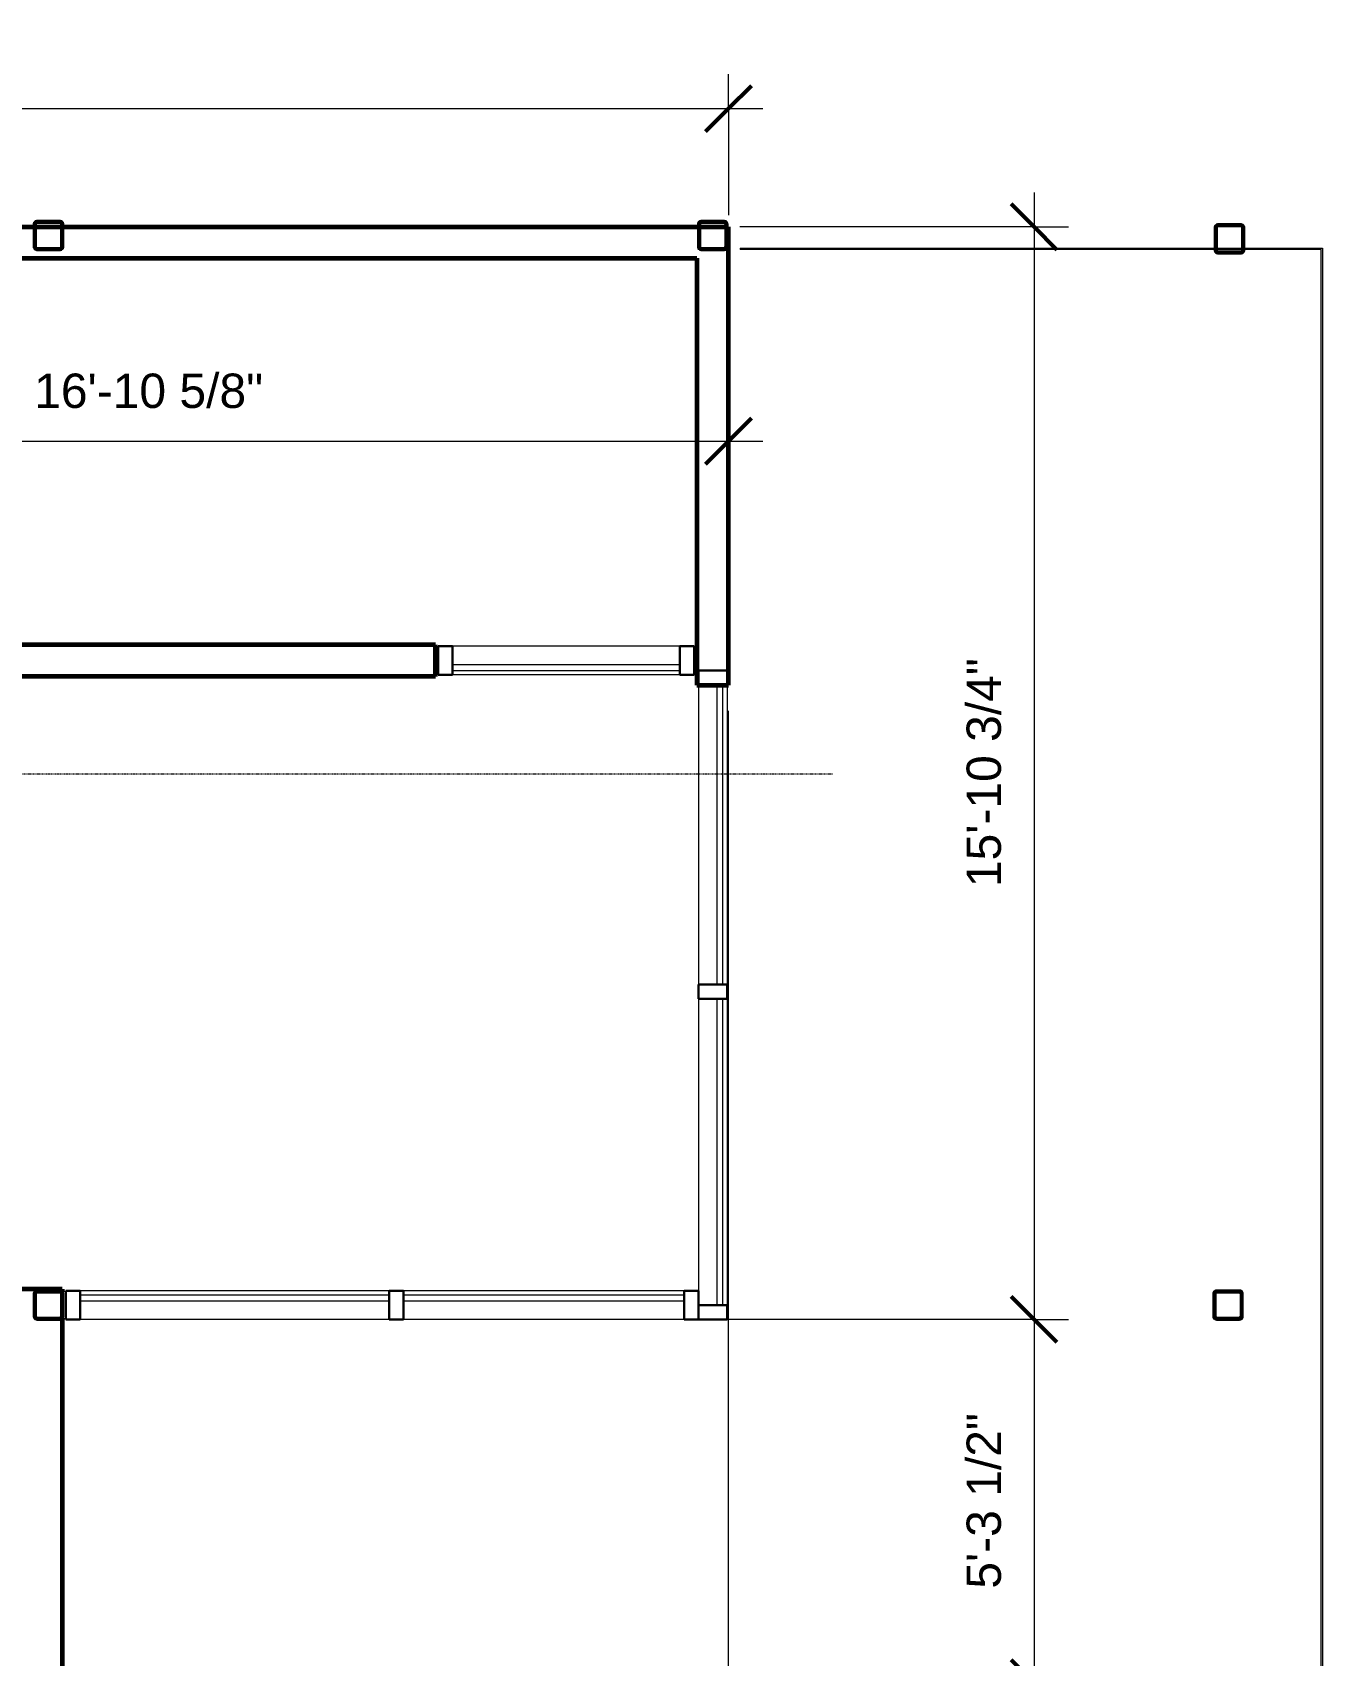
# Model space of a CAD drawing. Header units: inches. Extents: x -10318 to -7858, y -1627 to -453.
# Drawn here: x -9433.4 to -9208.1, y -1052.2 to -768.8 of the extents above; entities that cross this region are included whole.
import ezdxf

# ---------------------------------------------------------------- set-up
doc = ezdxf.new("R2010")
doc.units = ezdxf.units.IN
doc.header["$MEASUREMENT"] = 0
doc.linetypes.add('_Demolished', pattern=[0.1875, 0.125, -0.0625])
for name, color, linetype, lineweight in [('A-ANNO-DIMS', 211, 'Continuous', 9), ('A-ANNO-DIMS-64', 211, 'Continuous', 9), ('A-DETL', 90, 'Continuous', 9), ('A-DETL-MBND', 5, 'Continuous', 9), ('A-GLAZ-CURT', 52, 'Continuous', 9), ('A-GLAZ-CWMG', 51, 'Continuous', 9), ('A-WALL', 113, 'Continuous', 18), ('S-COLS', 52, 'Continuous', 9)]:
    doc.layers.add(name, color=color, linetype=linetype, lineweight=lineweight)
doc.styles.add('Arial', font='arial.ttf', dxfattribs={"height": 6})
doc.dimstyles.new('Linear_-_3_32__Arial', dxfattribs={"dimscale": 12, "dimtxt": 6.121556, "dimasz": 0.666667, "dimexe": 0.5, "dimexo": 0.333333, "dimgap": 0.333333, "dimtad": 1, "dimdec": 3, "dimrnd": 0.125, "dimzin": 3, "dimdsep": 46, "dimlunit": 4, "dimtxsty": 'Arial', "dimblk1": 'OBLIQUE', "dimblk2": 'OBLIQUE', "dimsah": 1, "dimcen": 0.09, "dimdle": 0.5, "dimazin": 0, "dimtfac": 1, "dimtdec": 4, "dimtix": 1, "dimtmove": 0, "dimatfit": 3, "dimfxl": 1, "dimtvp": 1, "dimtfill": 1, "dimfrac": 2, "dimtolj": 1, "dimtzin": 0, "dimarcsym": 2})

# ---------------------------------------------------------------- blocks, each defined once
blk = doc.blocks.new('System Panel - Glazed-7388217-3 Upper Dim')
at = {"layer": 'A-GLAZ-CURT', "lineweight": 18}
for p, q in [((19.83, -0.75), (-19.83, -0.75)), ((-19.83, -0.75), (-19.83, -1.75)), ((-19.83, -1.75), (19.83, -1.75)), ((19.83, -1.75), (19.83, -0.75))]:
    blk.add_line(p, q, dxfattribs=at)
blk = doc.blocks.new('System Panel - Glazed-7388218-3 Upper Dim')
at = {"layer": 'A-GLAZ-CURT', "lineweight": 18}
for p, q in [((26.75, -0.75), (-26.75, -0.75)), ((-26.75, -0.75), (-26.75, -1.75)), ((-26.75, -1.75), (26.75, -1.75)), ((26.75, -1.75), (26.75, -0.75))]:
    blk.add_line(p, q, dxfattribs=at)
blk = doc.blocks.new('Rectangular Mullion - 2_5_ x 5_ rectangular-7388219-3 Upper Dim')
at = {"layer": 'A-GLAZ-CWMG', "lineweight": 30}
for p, q in [((-2.5, 2.5), (0, 2.5)), ((-2.5, -2.5), (-2.5, 2.5)), ((0, 2.5), (0, -2.5)), ((0, -2.5), (-2.5, -2.5))]:
    blk.add_line(p, q, dxfattribs=at)
blk = doc.blocks.new('Rectangular Mullion - 2_5_ x 5_ rectangular-7388220-3 Upper Dim')
at = {"layer": 'A-GLAZ-CWMG', "lineweight": 30}
for p, q in [((0, 2.5), (-2.5, 2.5)), ((-2.5, 2.5), (-2.5, -2.5)), ((0, -2.5), (0, 2.5)), ((-2.5, -2.5), (0, -2.5))]:
    blk.add_line(p, q, dxfattribs=at)
blk = doc.blocks.new('Rectangular Mullion - 2_5_ x 5_ rectangular-7095914-3 Upper Dim')
at = {"layer": 'A-DETL-MBND'}
for p, q in [((-9320.35, -875.95), (-9360.02, -875.95)), ((-9320.35, -880.95), (-9360.02, -880.95))]:
    blk.add_line(p, q, dxfattribs=at)
blk = doc.blocks.new('System Panel - Glazed-7388221-3 Upper Dim')
at = {"layer": 'A-GLAZ-CURT', "lineweight": 18}
for p, q in [((27.01, 1.75), (-27.01, 1.75)), ((-27.01, 1.75), (-27.01, 0.75)), ((-27.01, 0.75), (27.01, 0.75)), ((27.01, 0.75), (27.01, 1.75))]:
    blk.add_line(p, q, dxfattribs=at)
blk = doc.blocks.new('Rectangular Mullion - 2_5_ x 5_ rectangular-7388224-3 Upper Dim')
at = {"layer": 'A-GLAZ-CWMG', "lineweight": 30}
for p, q in [((0, 2.5), (-2.5, 2.5)), ((-2.5, 2.5), (-2.5, -2.5)), ((0, -2.5), (0, 2.5)), ((-2.5, -2.5), (0, -2.5))]:
    blk.add_line(p, q, dxfattribs=at)
blk = doc.blocks.new('System Panel - Glazed-7388225-3 Upper Dim')
at = {"layer": 'A-GLAZ-CURT', "lineweight": 18}
for p, q in [((24.49, 1.75), (-24.49, 1.75)), ((-24.49, 1.75), (-24.49, 0.75)), ((-24.49, 0.75), (24.49, 0.75)), ((24.49, 0.75), (24.49, 1.75))]:
    blk.add_line(p, q, dxfattribs=at)
blk = doc.blocks.new('Rectangular Mullion - 2_5_ x 5_ rectangular-7011057-3 Upper Dim')
at = {"layer": 'A-DETL-MBND'}
for p, q in [((-9319.6, -988.49), (-9368.58, -988.49)), ((-9319.6, -993.49), (-9368.58, -993.49))]:
    blk.add_line(p, q, dxfattribs=at)
blk = doc.blocks.new('Rectangular Mullion - 2_5_ x 5_ rectangular-7388226-3 Upper Dim')
at = {"layer": 'A-GLAZ-CWMG', "lineweight": 30}
for p, q in [((-2.5, 2.5), (0, 2.5)), ((-2.5, -2.5), (-2.5, 2.5)), ((0, 2.5), (0, -2.5)), ((0, -2.5), (-2.5, -2.5))]:
    blk.add_line(p, q, dxfattribs=at)
blk = doc.blocks.new('HSS-Hollow Structural Section-Column - HSS5X5X1_4-7615109-3 Upper Dim')
at = {"layer": 'S-COLS'}
h = blk.add_hatch(dxfattribs=at)
h.set_pattern_fill('FP_4', color=256, style=0, pattern_type=2)
h.set_pattern_definition([(45, (8672.474, 795.411), (-6.335677, 6.335677), []), (45, (8672.474, 805.011), (-6.335677, 6.335677), [])])
h.paths.add_polyline_path([(-2.03, -2.5), (2.03, -2.5), (2.36, -2.36), (2.5, -2.03), (2.5, 2.03), (2.36, 2.36), (2.03, 2.5), (-2.03, 2.5), (-2.36, 2.36), (-2.5, 2.03), (-2.5, -2.03), (-2.36, -2.36)])
h.paths.add_polyline_path([(2.03, -2.27), (-2.03, -2.27), (-2.2, -2.2), (-2.27, -2.03), (-2.27, 2.03), (-2.2, 2.2), (-2.03, 2.27), (2.03, 2.27), (2.2, 2.2), (2.27, 2.03), (2.27, -2.03), (2.2, -2.2)])
at = {"layer": 'S-COLS', "lineweight": 40}
for p, q in [((-2.5, -2.03), (-2.5, 2.03)), ((-2.27, 2.03), (-2.27, -2.03)), ((-2.03, 2.5), (2.03, 2.5)), ((2.03, 2.27), (-2.03, 2.27)), ((2.27, -2.03), (2.27, 2.03)), ((2.5, 2.03), (2.5, -2.03)), ((-2.03, -2.27), (2.03, -2.27)), ((2.03, -2.5), (-2.03, -2.5))]:
    blk.add_line(p, q, dxfattribs=at)
for centre, radius, start, end in [((-2.03, 2.03), 0.466, 90, 180), ((-2.03, 2.03), 0.233, 90, 180), ((2.03, 2.03), 0.466, 0, 90), ((2.03, 2.03), 0.233, 0, 90), ((-2.03, -2.03), 0.466, 180, 270), ((-2.03, -2.03), 0.233, 180, 270), ((2.03, -2.03), 0.233, 270, 360), ((2.03, -2.03), 0.466, 270, 0)]:
    blk.add_arc(centre, radius, start, end, dxfattribs=at)
blk = doc.blocks.new('Rectangular Mullion - 2_5_ x 5_ rectangular-6655019-3 Upper Dim')
at = {"layer": 'A-DETL-MBND'}
for p, q in [((-9371.08, -988.49), (-9425.1, -988.49)), ((-9371.08, -993.49), (-9425.1, -993.49))]:
    blk.add_line(p, q, dxfattribs=at)
blk = doc.blocks.new('Rectangular Mullion - 2_5_ x 5_ rectangular-7388212-3 Upper Dim')
at = {"layer": 'A-GLAZ-CWMG', "lineweight": 30}
for p, q in [((-1.25, 2.5), (1.25, 2.5)), ((-1.25, -2.5), (-1.25, 2.5)), ((1.25, 2.5), (1.25, -2.5)), ((1.25, -2.5), (-1.25, -2.5))]:
    blk.add_line(p, q, dxfattribs=at)
blk = doc.blocks.new('System Panel - Glazed-7388230-3 Upper Dim')
at = {"layer": 'A-GLAZ-CURT', "lineweight": 18}
for p, q in [((26.14, -0.75), (-26.14, -0.75)), ((-26.14, -0.75), (-26.14, -1.75)), ((-26.14, -1.75), (26.14, -1.75)), ((26.14, -1.75), (26.14, -0.75))]:
    blk.add_line(p, q, dxfattribs=at)
blk = doc.blocks.new('Rectangular Mullion - 2_5_ x 5_ rectangular-7388213-3 Upper Dim')
at = {"layer": 'A-GLAZ-CWMG', "lineweight": 30}
for p, q in [((-1.25, 2.5), (1.25, 2.5)), ((-1.25, -2.5), (-1.25, 2.5)), ((1.25, 2.5), (1.25, -2.5)), ((1.25, -2.5), (-1.25, -2.5))]:
    blk.add_line(p, q, dxfattribs=at)
blk = doc.blocks.new('Rectangular Mullion - 2_5_ x 5_ rectangular-7311162-3 Upper Dim')
at = {"layer": 'A-DETL-MBND'}
for p, q in [((-9317.1, -882.74), (-9317.1, -934.99)), ((-9312.1, -882.74), (-9312.1, -934.99))]:
    blk.add_line(p, q, dxfattribs=at)
blk = doc.blocks.new('Rectangular Mullion - 2_5_ x 5_ rectangular-7270479-3 Upper Dim')
at = {"layer": 'A-DETL-MBND'}
for p, q in [((-9317.1, -937.49), (-9317.1, -988.49)), ((-9312.1, -937.49), (-9312.1, -990.99))]:
    blk.add_line(p, q, dxfattribs=at)
blk = doc.blocks.new('HSS-Hollow Structural Section-Column - HSS5X5X1_4-7652015-3 Upper Dim')
at = {"layer": 'S-COLS'}
h = blk.add_hatch(dxfattribs=at)
h.set_pattern_fill('FP_8', color=256, style=0, pattern_type=2)
h.set_pattern_definition([(45, (8878.724, 981.589), (-6.335677, 6.335677), []), (45, (8878.724, 991.189), (-6.335677, 6.335677), [])])
h.paths.add_polyline_path([(2.03, -2.5), (2.36, -2.36), (2.5, -2.03), (2.5, 2.03), (2.36, 2.36), (2.03, 2.5), (-2.03, 2.5), (-2.36, 2.36), (-2.5, 2.03), (-2.5, -2.03), (-2.36, -2.36), (-2.03, -2.5)])
h.paths.add_polyline_path([(2.03, -2.27), (-2.03, -2.27), (-2.2, -2.2), (-2.27, -2.03), (-2.27, 2.03), (-2.2, 2.2), (-2.03, 2.27), (2.03, 2.27), (2.2, 2.2), (2.27, 2.03), (2.27, -2.03), (2.2, -2.2)])
at = {"layer": 'S-COLS', "lineweight": 40}
for p, q in [((-2.5, 2.03), (-2.5, -2.03)), ((-2.27, -2.03), (-2.27, 2.03)), ((2.03, 2.5), (-2.03, 2.5)), ((-2.03, 2.27), (2.03, 2.27)), ((2.27, 2.03), (2.27, -2.03)), ((2.5, -2.03), (2.5, 2.03)), ((2.03, -2.27), (-2.03, -2.27)), ((-2.03, -2.5), (2.03, -2.5))]:
    blk.add_line(p, q, dxfattribs=at)
for centre, radius, start, end in [((-2.03, 2.03), 0.466, 90, 180), ((-2.03, 2.03), 0.233, 90, 180), ((2.03, 2.03), 0.466, 360, 90), ((2.03, 2.03), 0.233, 0, 90), ((-2.03, -2.03), 0.466, 180, 270), ((-2.03, -2.03), 0.233, 180, 270), ((2.03, -2.03), 0.466, 270, 360), ((2.03, -2.03), 0.233, 270, 360)]:
    blk.add_arc(centre, radius, start, end, dxfattribs=at)
blk = doc.blocks.new('HSS-Hollow Structural Section-Column - HSS5X5X1_4-7563599-3 Upper Dim')
at = {"layer": 'S-COLS'}
h = blk.add_hatch(dxfattribs=at)
h.set_pattern_fill('FP_10', color=256, style=0, pattern_type=2)
h.set_pattern_definition([(45, (8878.724, 794.803), (-6.335677, 6.335677), []), (45, (8878.724, 804.403), (-6.335677, 6.335677), [])])
h.paths.add_polyline_path([(2.03, -2.5), (2.36, -2.36), (2.5, -2.03), (2.5, 2.03), (2.36, 2.36), (2.03, 2.5), (-2.03, 2.5), (-2.36, 2.36), (-2.5, 2.03), (-2.5, -2.03), (-2.36, -2.36), (-2.03, -2.5)])
h.paths.add_polyline_path([(2.03, -2.27), (-2.03, -2.27), (-2.2, -2.2), (-2.27, -2.03), (-2.27, 2.03), (-2.2, 2.2), (-2.03, 2.27), (2.03, 2.27), (2.2, 2.2), (2.27, 2.03), (2.27, -2.03), (2.2, -2.2)])
at = {"layer": 'S-COLS', "lineweight": 40}
for p, q in [((-2.5, 2.03), (-2.5, -2.03)), ((-2.27, -2.03), (-2.27, 2.03)), ((2.03, 2.5), (-2.03, 2.5)), ((-2.03, 2.27), (2.03, 2.27)), ((2.27, 2.03), (2.27, -2.03)), ((2.5, -2.03), (2.5, 2.03)), ((2.03, -2.27), (-2.03, -2.27)), ((-2.03, -2.5), (2.03, -2.5))]:
    blk.add_line(p, q, dxfattribs=at)
for centre, radius, start, end in [((-2.03, 2.03), 0.466, 90, 180), ((-2.03, 2.03), 0.233, 90, 180), ((2.03, 2.03), 0.466, 360, 90), ((2.03, 2.03), 0.233, 0, 90), ((-2.03, -2.03), 0.466, 180, 270), ((-2.03, -2.03), 0.233, 180, 270), ((2.03, -2.03), 0.233, 270, 360), ((2.03, -2.03), 0.466, 270, 360)]:
    blk.add_arc(centre, radius, start, end, dxfattribs=at)
blk = doc.blocks.new('HSS-Hollow Structural Section-Column - HSS5X5X1_4-7618659-3 Upper Dim')
at = {"layer": 'S-COLS'}
h = blk.add_hatch(dxfattribs=at)
h.set_pattern_fill('FP_11', color=256, style=0, pattern_type=2)
h.set_pattern_definition([(45, (8762.724, 794.803), (-6.335677, 6.335677), []), (45, (8762.724, 804.403), (-6.335677, 6.335677), [])])
h.paths.add_polyline_path([(2.03, -2.5), (2.36, -2.36), (2.5, -2.03), (2.5, 2.03), (2.36, 2.36), (2.03, 2.5), (-2.03, 2.5), (-2.36, 2.36), (-2.5, 2.03), (-2.5, -2.03), (-2.36, -2.36), (-2.03, -2.5)])
h.paths.add_polyline_path([(2.03, -2.27), (-2.03, -2.27), (-2.2, -2.2), (-2.27, -2.03), (-2.27, 2.03), (-2.2, 2.2), (-2.03, 2.27), (2.03, 2.27), (2.2, 2.2), (2.27, 2.03), (2.27, -2.03), (2.2, -2.2)])
at = {"layer": 'S-COLS', "lineweight": 40}
for p, q in [((-2.5, 2.03), (-2.5, -2.03)), ((-2.27, -2.03), (-2.27, 2.03)), ((2.03, 2.5), (-2.03, 2.5)), ((-2.03, 2.27), (2.03, 2.27)), ((2.27, 2.03), (2.27, -2.03)), ((2.5, -2.03), (2.5, 2.03)), ((2.03, -2.27), (-2.03, -2.27)), ((-2.03, -2.5), (2.03, -2.5))]:
    blk.add_line(p, q, dxfattribs=at)
for centre, radius, start, end in [((-2.03, 2.03), 0.466, 90, 180), ((-2.03, 2.03), 0.233, 90, 180), ((2.03, 2.03), 0.466, 360, 90), ((2.03, 2.03), 0.233, 0, 90), ((-2.03, -2.03), 0.466, 180, 270), ((-2.03, -2.03), 0.233, 180, 270), ((2.03, -2.03), 0.466, 270, 360), ((2.03, -2.03), 0.233, 270, 360)]:
    blk.add_arc(centre, radius, start, end, dxfattribs=at)
blk = doc.blocks.new('HSS-Hollow Structural Section-Column - HSS5X5X1_4-7684804-3 Upper Dim')
at = {"layer": 'S-COLS'}
h = blk.add_hatch(dxfattribs=at)
h.set_pattern_fill('FP_15', color=256, style=0, pattern_type=2)
h.set_pattern_definition([(45, (8672.724, 981.589), (-6.335677, 6.335677), []), (45, (8672.724, 991.189), (-6.335677, 6.335677), [])])
h.paths.add_polyline_path([(2.03, -2.5), (2.36, -2.36), (2.5, -2.03), (2.5, 2.03), (2.36, 2.36), (2.03, 2.5), (-2.03, 2.5), (-2.36, 2.36), (-2.5, 2.03), (-2.5, -2.03), (-2.36, -2.36), (-2.03, -2.5)])
h.paths.add_polyline_path([(2.03, -2.27), (-2.03, -2.27), (-2.2, -2.2), (-2.27, -2.03), (-2.27, 2.03), (-2.2, 2.2), (-2.03, 2.27), (2.03, 2.27), (2.2, 2.2), (2.27, 2.03), (2.27, -2.03), (2.2, -2.2)])
at = {"layer": 'S-COLS', "lineweight": 40}
for p, q in [((-2.5, 2.03), (-2.5, -2.03)), ((-2.27, -2.03), (-2.27, 2.03)), ((2.03, 2.5), (-2.03, 2.5)), ((-2.03, 2.27), (2.03, 2.27)), ((2.27, 2.03), (2.27, -2.03)), ((2.5, -2.03), (2.5, 2.03)), ((2.03, -2.27), (-2.03, -2.27)), ((-2.03, -2.5), (2.03, -2.5))]:
    blk.add_line(p, q, dxfattribs=at)
for centre, radius, start, end in [((-2.03, 2.03), 0.466, 90, 180), ((-2.03, 2.03), 0.233, 90, 180), ((2.03, 2.03), 0.466, 360, 90), ((2.03, 2.03), 0.233, 0, 90), ((-2.03, -2.03), 0.466, 180, 270), ((-2.03, -2.03), 0.233, 180, 270), ((2.03, -2.03), 0.466, 270, 360), ((2.03, -2.03), 0.233, 270, 360)]:
    blk.add_arc(centre, radius, start, end, dxfattribs=at)
blk = doc.blocks.new('DIMBLOCK1-3 Upper Dim')
at = {"layer": 'A-ANNO-DIMS-64', "lineweight": 50}
for p, q in [((-9258.47, -802.7), (-9262.47, -798.7)), ((-9258.47, -802.7), (-9254.47, -806.7)), ((-9258.47, -993.49), (-9262.47, -989.49)), ((-9258.47, -993.49), (-9254.47, -997.49))]:
    blk.add_line(p, q, dxfattribs=at)
at = {"layer": 'A-ANNO-DIMS-64'}
for p, q in [((-9258.47, -796.7), (-9258.47, -993.49)), ((-9258.47, -802.7), (-9309.84, -802.7)), ((-9258.47, -802.7), (-9252.47, -802.7)), ((-9258.47, -993.49), (-9315.6, -993.49)), ((-9258.47, -993.49), (-9252.47, -993.49))]:
    blk.add_line(p, q, dxfattribs=at)
at = {"layer": 'A-ANNO-DIMS-64', "color": 0, "insert": (-9270.26, -918.01), "char_height": 6, "width": 47.8046, "attachment_point": 1, "rotation": 90, "line_spacing_factor": 0.941778, "style": 'Arial', "bg_fill": 3, "box_fill_scale": 1.25, "bg_fill_color": 9, "bg_fill_true_color": 13158600, "bg_fill_transparency": 0}
blk.add_mtext('15\'-10 3/4"', dxfattribs=at)
blk = doc.blocks.new('_Oblique')
at = {"color": 0, "linetype": 'ByBlock', "lineweight": -2}
blk.add_line((-0.5, -0.5), (0.5, 0.5), dxfattribs=at)
blk = doc.blocks.new('DIMBLOCK2-3 Upper Dim')
at = {"layer": 'A-ANNO-DIMS-64', "lineweight": 50}
for p, q in [((-9258.47, -993.49), (-9262.47, -989.49)), ((-9258.47, -993.49), (-9254.47, -997.49)), ((-9258.47, -1056.95), (-9262.47, -1052.95)), ((-9258.47, -1056.95), (-9254.47, -1060.95))]:
    blk.add_line(p, q, dxfattribs=at)
at = {"layer": 'A-ANNO-DIMS-64'}
for p, q in [((-9258.47, -993.49), (-9315.6, -993.49)), ((-9258.47, -993.49), (-9258.47, -1056.95)), ((-9258.47, -993.49), (-9252.47, -993.49)), ((-9258.47, -1056.95), (-9426.02, -1056.95)), ((-9258.47, -1056.95), (-9252.47, -1056.95))]:
    blk.add_line(p, q, dxfattribs=at)
at = {"layer": 'A-ANNO-DIMS-64', "color": 0, "insert": (-9270.26, -1040.52), "char_height": 6, "width": 36.7293, "attachment_point": 1, "rotation": 90, "line_spacing_factor": 0.941778, "style": 'Arial', "bg_fill": 3, "box_fill_scale": 1.25, "bg_fill_color": 9, "bg_fill_true_color": 13158600, "bg_fill_transparency": 0}
blk.add_mtext('5\'-3 1/2"', dxfattribs=at)
blk = doc.blocks.new('DIMBLOCK5-3 Upper Dim')
at = {"layer": 'A-ANNO-DIMS-64'}
for p, q in [((-9311.85, -1419.02), (-9311.85, -887.24)), ((-9428.21, -1419.02), (-9428.21, -1059.13)), ((-9428.21, -1419.02), (-9305.85, -1419.02)), ((-9428.21, -1419.02), (-9428.21, -1425.02)), ((-9311.85, -1419.02), (-9311.85, -1425.02))]:
    blk.add_line(p, q, dxfattribs=at)
at = {"layer": 'A-ANNO-DIMS-64', "lineweight": 50}
for p, q in [((-9428.21, -1419.02), (-9424.21, -1415.02)), ((-9311.85, -1419.02), (-9307.85, -1415.02)), ((-9428.21, -1419.02), (-9432.21, -1423.02)), ((-9311.85, -1419.02), (-9315.85, -1423.02))]:
    blk.add_line(p, q, dxfattribs=at)
at = {"layer": 'A-ANNO-DIMS-64', "color": 0, "insert": (-9385.33, -1407.23), "char_height": 6, "width": 36.7293, "attachment_point": 1, "line_spacing_factor": 0.941778, "style": 'Arial', "bg_fill": 3, "box_fill_scale": 1.25, "bg_fill_color": 9, "bg_fill_true_color": 13158600, "bg_fill_transparency": 0}
blk.add_mtext('9\'-8 3/8"', dxfattribs=at)
blk = doc.blocks.new('DIMBLOCK9-3 Upper Dim')
at = {"layer": 'A-ANNO-DIMS-64', "lineweight": 50}
for p, q in [((-9514.52, -840.12), (-9510.52, -836.12)), ((-9311.85, -840.12), (-9307.85, -836.12)), ((-9514.52, -840.12), (-9518.52, -844.12)), ((-9311.85, -840.12), (-9315.85, -844.12))]:
    blk.add_line(p, q, dxfattribs=at)
at = {"layer": 'A-ANNO-DIMS-64'}
for p, q in [((-9514.52, -840.12), (-9514.52, -838.47)), ((-9311.85, -840.12), (-9311.85, -838.47)), ((-9514.52, -840.12), (-9305.85, -840.12)), ((-9514.52, -840.12), (-9514.52, -846.12)), ((-9311.85, -840.12), (-9311.85, -846.12))]:
    blk.add_line(p, q, dxfattribs=at)
at = {"layer": 'A-ANNO-DIMS-64', "color": 0, "insert": (-9433.1, -828.33), "char_height": 6, "width": 47.8046, "attachment_point": 1, "line_spacing_factor": 0.941778, "style": 'Arial', "bg_fill": 3, "box_fill_scale": 1.25, "bg_fill_color": 9, "bg_fill_true_color": 13158600, "bg_fill_transparency": 0}
blk.add_mtext('16\'-10 5/8"', dxfattribs=at)
blk = doc.blocks.new('DIMBLOCK10-3 Upper Dim')
at = {"layer": 'A-ANNO-DIMS-64'}
for p, q in [((-9876.39, -782.05), (-9876.39, -776.05)), ((-9311.85, -782.05), (-9311.85, -776.05)), ((-9882.39, -782.05), (-9305.85, -782.05)), ((-9876.39, -782.05), (-9876.39, -800.89)), ((-9311.85, -782.05), (-9311.85, -800.69))]:
    blk.add_line(p, q, dxfattribs=at)
at = {"layer": 'A-ANNO-DIMS-64', "lineweight": 50}
for p, q in [((-9876.39, -782.05), (-9872.39, -778.05)), ((-9311.85, -782.05), (-9307.85, -778.05)), ((-9876.39, -782.05), (-9880.39, -786.05)), ((-9311.85, -782.05), (-9315.85, -786.05))]:
    blk.add_line(p, q, dxfattribs=at)
at = {"layer": 'A-ANNO-DIMS-64', "color": 0, "insert": (-9611.73, -770.26), "char_height": 6, "width": 42.267, "attachment_point": 1, "line_spacing_factor": 0.941778, "style": 'Arial', "bg_fill": 3, "box_fill_scale": 1.25, "bg_fill_color": 9, "bg_fill_true_color": 13158600, "bg_fill_transparency": 0}
blk.add_mtext('47\'-0 1/2"', dxfattribs=at)

msp = doc.modelspace()

# ---------------------------------------------------------------- linework, layer by layer
at = {"layer": 'A-DETL', "linetype": '_Demolished', "lineweight": 18}
msp.add_line((-9857.6304, -898.2197), (-9293.6304, -898.2197), dxfattribs=at)
at = {"layer": 'A-DETL-MBND'}
for p, q in [((-9309.8312, -806.4032), (-9226.8499, -806.4032)), ((-9309.8312, -806.4032), (-9309.8312, -806.6532)), ((-9226.8499, -806.6532), (-9309.8312, -806.6532)), ((-9226.6169, -806.4032), (-9222.0829, -806.4032)), ((-9222.0829, -806.6532), (-9226.6169, -806.6532)), ((-9221.8499, -806.4032), (-9208.091, -806.4032)), ((-9208.341, -806.6532), (-9221.8499, -806.6532)), ((-9208.341, -1626.4032), (-9208.341, -806.6532)), ((-9208.091, -806.4032), (-9208.091, -1626.6532))]:
    msp.add_line(p, q, dxfattribs=at)
at = {"layer": 'A-WALL', "lineweight": 60}
for p, q in [((-9876.3874, -802.7017), (-9433.0999, -802.7017)), ((-9432.8669, -802.7017), (-9428.3329, -802.7017)), ((-9428.0999, -802.7017), (-9317.0999, -802.7017)), ((-9316.8669, -802.7017), (-9312.3329, -802.7017)), ((-9312.0999, -802.7017), (-9311.8499, -802.7017)), ((-9311.8499, -882.7391), (-9311.8499, -802.7017)), ((-9509.0196, -808.2017), (-9317.3499, -808.2017)), ((-9317.3499, -808.2017), (-9317.3499, -882.7391)), ((-9363.0196, -875.7017), (-9466.5196, -875.7017)), ((-9363.0196, -881.2017), (-9363.0196, -875.7017)), ((-9363.0196, -881.2017), (-9466.5196, -881.2017)), ((-9317.3499, -882.7391), (-9311.8499, -882.7391)), ((-9428.2071, -988.2377), (-9440.2696, -988.2377)), ((-9428.2071, -988.2377), (-9428.2071, -988.6949)), ((-9428.2071, -993.2804), (-9428.2071, -1056.9467))]:
    msp.add_line(p, q, dxfattribs=at)

# ---------------------------------------------------------------- block references
at = {"layer": 'A-DETL-MBND'}
for name in ['Rectangular Mullion - 2_5_ x 5_ rectangular-7095914-3 Upper Dim', 'Rectangular Mullion - 2_5_ x 5_ rectangular-7311162-3 Upper Dim', 'Rectangular Mullion - 2_5_ x 5_ rectangular-7270479-3 Upper Dim', 'Rectangular Mullion - 2_5_ x 5_ rectangular-6655019-3 Upper Dim', 'Rectangular Mullion - 2_5_ x 5_ rectangular-7011057-3 Upper Dim']:
    msp.add_blockref(name, (0, 0), dxfattribs=at)
at = {"layer": 'A-GLAZ-CURT'}
for name, p in [('System Panel - Glazed-7388217-3 Upper Dim', (-9340.1848, -878.4517)), ('System Panel - Glazed-7388221-3 Upper Dim', (-9398.091, -990.9877)), ('System Panel - Glazed-7388225-3 Upper Dim', (-9344.091, -990.9877))]:
    msp.add_blockref(name, p, dxfattribs=at)
at = {"layer": 'A-GLAZ-CURT', "rotation": 90}
for name, p in [('System Panel - Glazed-7388230-3 Upper Dim', (-9314.5999, -908.8454)), ('System Panel - Glazed-7388218-3 Upper Dim', (-9314.5999, -964.2384))]:
    msp.add_blockref(name, p, dxfattribs=at)
at = {"layer": 'A-GLAZ-CWMG'}
for name, p, rotation in [('Rectangular Mullion - 2_5_ x 5_ rectangular-7388220-3 Upper Dim', (-9362.5196, -878.4517), 180), ('Rectangular Mullion - 2_5_ x 5_ rectangular-7388224-3 Upper Dim', (-9427.5999, -990.9877), 180), ('Rectangular Mullion - 2_5_ x 5_ rectangular-7388220-3 Upper Dim', (-9314.5999, -993.4877), 270)]:
    msp.add_blockref(name, p, dxfattribs=dict(at, rotation=rotation))
at = {"layer": 'A-GLAZ-CWMG', "extrusion": (0, 0, -1)}
for name, p, rotation in [('Rectangular Mullion - 2_5_ x 5_ rectangular-7388219-3 Upper Dim', (9317.8499, -878.4517), 180), ('Rectangular Mullion - 2_5_ x 5_ rectangular-7388219-3 Upper Dim', (9314.5999, -880.2017), 90), ('Rectangular Mullion - 2_5_ x 5_ rectangular-7388213-3 Upper Dim', (9314.5999, -936.2391), 90), ('Rectangular Mullion - 2_5_ x 5_ rectangular-7388212-3 Upper Dim', (9369.8321, -990.9877), 180), ('Rectangular Mullion - 2_5_ x 5_ rectangular-7388226-3 Upper Dim', (9317.0999, -990.9877), 180)]:
    msp.add_blockref(name, p, dxfattribs=dict(at, rotation=rotation))
at = {"layer": 'S-COLS', "lineweight": 40}
for name, p in [('HSS-Hollow Structural Section-Column - HSS5X5X1_4-7563599-3 Upper Dim', (-9430.5999, -804.2017)), ('HSS-Hollow Structural Section-Column - HSS5X5X1_4-7618659-3 Upper Dim', (-9314.5999, -804.2017)), ('HSS-Hollow Structural Section-Column - HSS5X5X1_4-7615109-3 Upper Dim', (-9224.3499, -804.8103)), ('HSS-Hollow Structural Section-Column - HSS5X5X1_4-7652015-3 Upper Dim', (-9430.5999, -990.9877)), ('HSS-Hollow Structural Section-Column - HSS5X5X1_4-7684804-3 Upper Dim', (-9224.5999, -990.9877))]:
    msp.add_blockref(name, p, dxfattribs=at)

# ---------------------------------------------------------------- next in the draw order: dimensions: what is measured, and where the dimension line sits
at = {"layer": 'A-ANNO-DIMS'}
dim = msp.add_linear_dim(base=(-9258.4729, -993.4877), p1=(-9313.8406, -802.7017), p2=(-9319.5999, -993.4877), angle=90, dimstyle='Linear_-_3_32__Arial', override={"dimpost": '<>', "dimfxl": 190.872852}, dxfattribs=at)
dim.commit()
dim.dimension.update_dxf_attribs({"geometry": 'DIMBLOCK1-3 Upper Dim', "text_midpoint": (-9265.5773, -898.0947)})

# ---------------------------------------------------------------- next in the draw order: dimensions: what is measured, and where the dimension line sits
for base, p1, p2, override, picture, middle in [((-9311.84993, -782.04809), (-9876.38739, -804.88923), (-9311.84993, -804.69238), {"dimpost": '<>', "dimfxl": 564.5375}, 'DIMBLOCK10-3 Upper Dim', (-9594.11866, -774.94577)), ((-9311.8499, -840.1233), (-9514.5196, -834.4664), (-9311.8499, -834.4664), {"dimpost": '<>', "dimfxl": 202.669668}, 'DIMBLOCK9-3 Upper Dim', (-9413.1848, -833.0209))]:
    dim = msp.add_linear_dim(base=base, p1=p1, p2=p2, dimstyle='Linear_-_3_32__Arial', override=override, dxfattribs=at)
    dim.commit()
    dim.dimension.update_dxf_attribs({"geometry": picture, "text_midpoint": middle})
dim = msp.add_linear_dim(base=(-9258.4729, -1056.9467), p1=(-9319.5999, -993.4877), p2=(-9430.0196, -1056.9467), angle=90, dimstyle='Linear_-_3_32__Arial', override={"dimpost": '<>', "dimfxl": 127.35599}, dxfattribs=at)
dim.commit()
dim.dimension.update_dxf_attribs({"geometry": 'DIMBLOCK2-3 Upper Dim', "text_midpoint": (-9265.5773, -1025.2172)})

# ---------------------------------------------------------------- next in the draw order: dimensions: what is measured, and where the dimension line sits
dim = msp.add_linear_dim(base=(-9311.8499, -1419.0183), p1=(-9428.2071, -1055.1342), p2=(-9311.8499, -883.2391), dimstyle='Linear_-_3_32__Arial', override={"dimpost": '<>', "dimfxl": 207.573878}, dxfattribs=at)
dim.commit()
dim.dimension.update_dxf_attribs({"geometry": 'DIMBLOCK5-3 Upper Dim', "text_midpoint": (-9370.0285, -1411.9139)})

doc.saveas('drawing.dxf')
